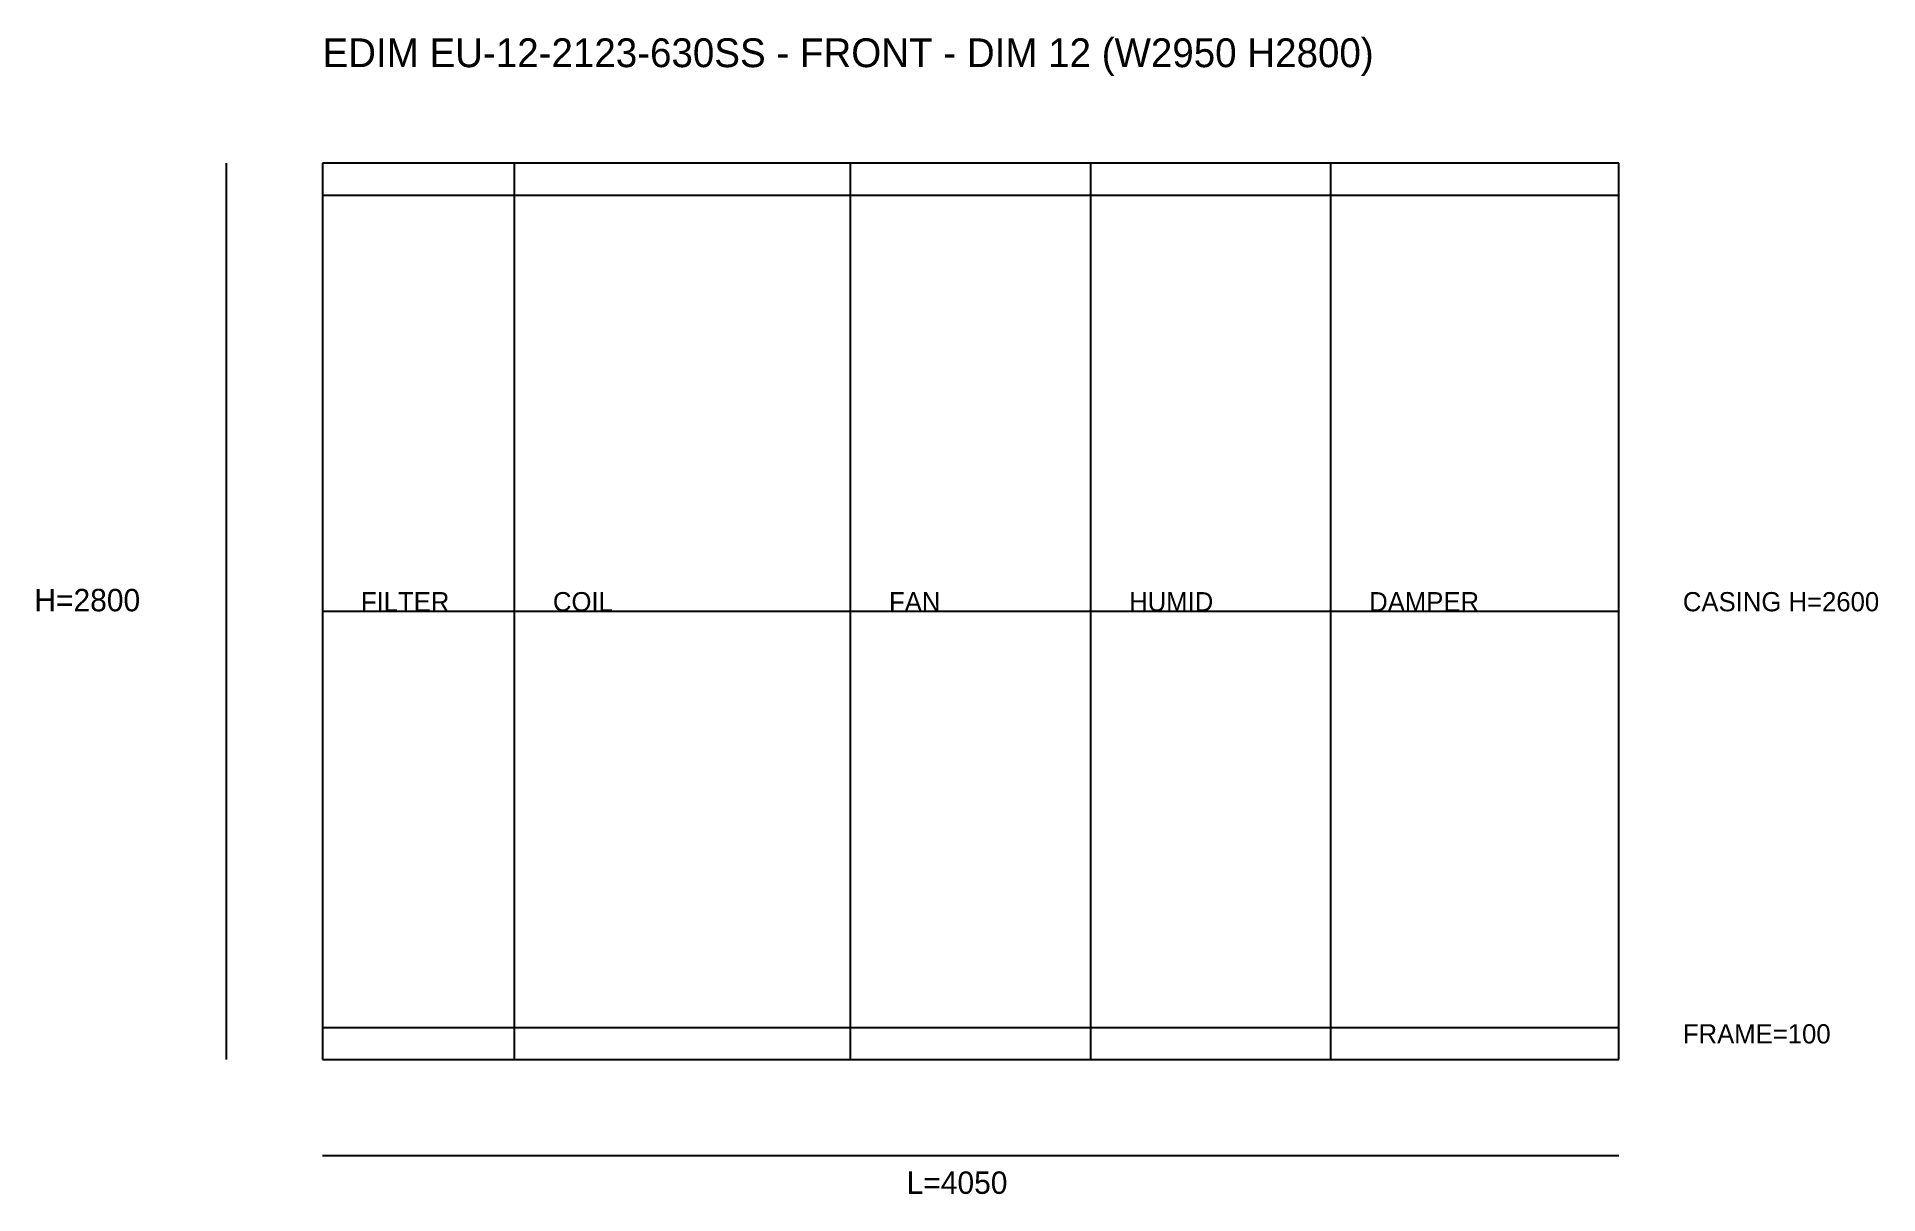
# Model space of a CAD drawing. Header units: millimetres. Extents: x -892 to 4860, y -421 to 3195.
import ezdxf

# ---------------------------------------------------------------- set-up
doc = ezdxf.new("R2010")
doc.units = ezdxf.units.MM
for name, color, linetype in [('DIM', 1, 'CONTINUOUS'), ('OUTLINE', 7, 'CONTINUOUS'), ('SECTION', 3, 'CONTINUOUS'), ('TEXT', 5, 'CONTINUOUS')]:
    doc.layers.add(name, color=color, linetype=linetype)

msp = doc.modelspace()

# ---------------------------------------------------------------- linework, layer by layer
at = {"layer": 'DIM'}
for p, q in [((-300, 0), (-300, 2800)), ((0, 1400), (4050, 1400)), ((0, -300), (4050, -300))]:
    msp.add_line(p, q, dxfattribs=at)
at = {"layer": 'OUTLINE'}
for p, q in [((4050, 2800), (0, 2800)), ((0, 2800), (0, 0)), ((4050, 0), (4050, 2800)), ((0, 2700), (4050, 2700)), ((0, 100), (4050, 100)), ((0, 0), (4050, 0))]:
    msp.add_line(p, q, dxfattribs=at)
at = {"layer": 'SECTION'}
for p, q in [((600, 0), (600, 2800)), ((1650, 0), (1650, 2800)), ((2400, 0), (2400, 2800)), ((3150, 0), (3150, 2800))]:
    msp.add_line(p, q, dxfattribs=at)

# ---------------------------------------------------------------- texts
at = {"layer": 'DIM'}
for s, p in [('CASING H=2600', (4250, 1400)), ('FRAME=100', (4250, 50))]:
    msp.add_text(s, height=60, dxfattribs=at).set_placement(p)
at = {"layer": 'TEXT'}
for s, height, p in [('EDIM EU-12-2123-630SS - FRONT - DIM 12 (W2950 H2800)', 90, (0, 3100)), ('H=2800', 70, (-900, 1400)), ('FILTER', 60, (120, 1400)), ('COIL', 60, (720, 1400)), ('FAN', 60, (1770, 1400)), ('HUMID', 60, (2520, 1400)), ('DAMPER', 60, (3270, 1400)), ('L=4050', 70, (1825, -420))]:
    msp.add_text(s, height=height, dxfattribs=at).set_placement(p)

doc.saveas('drawing.dxf')
